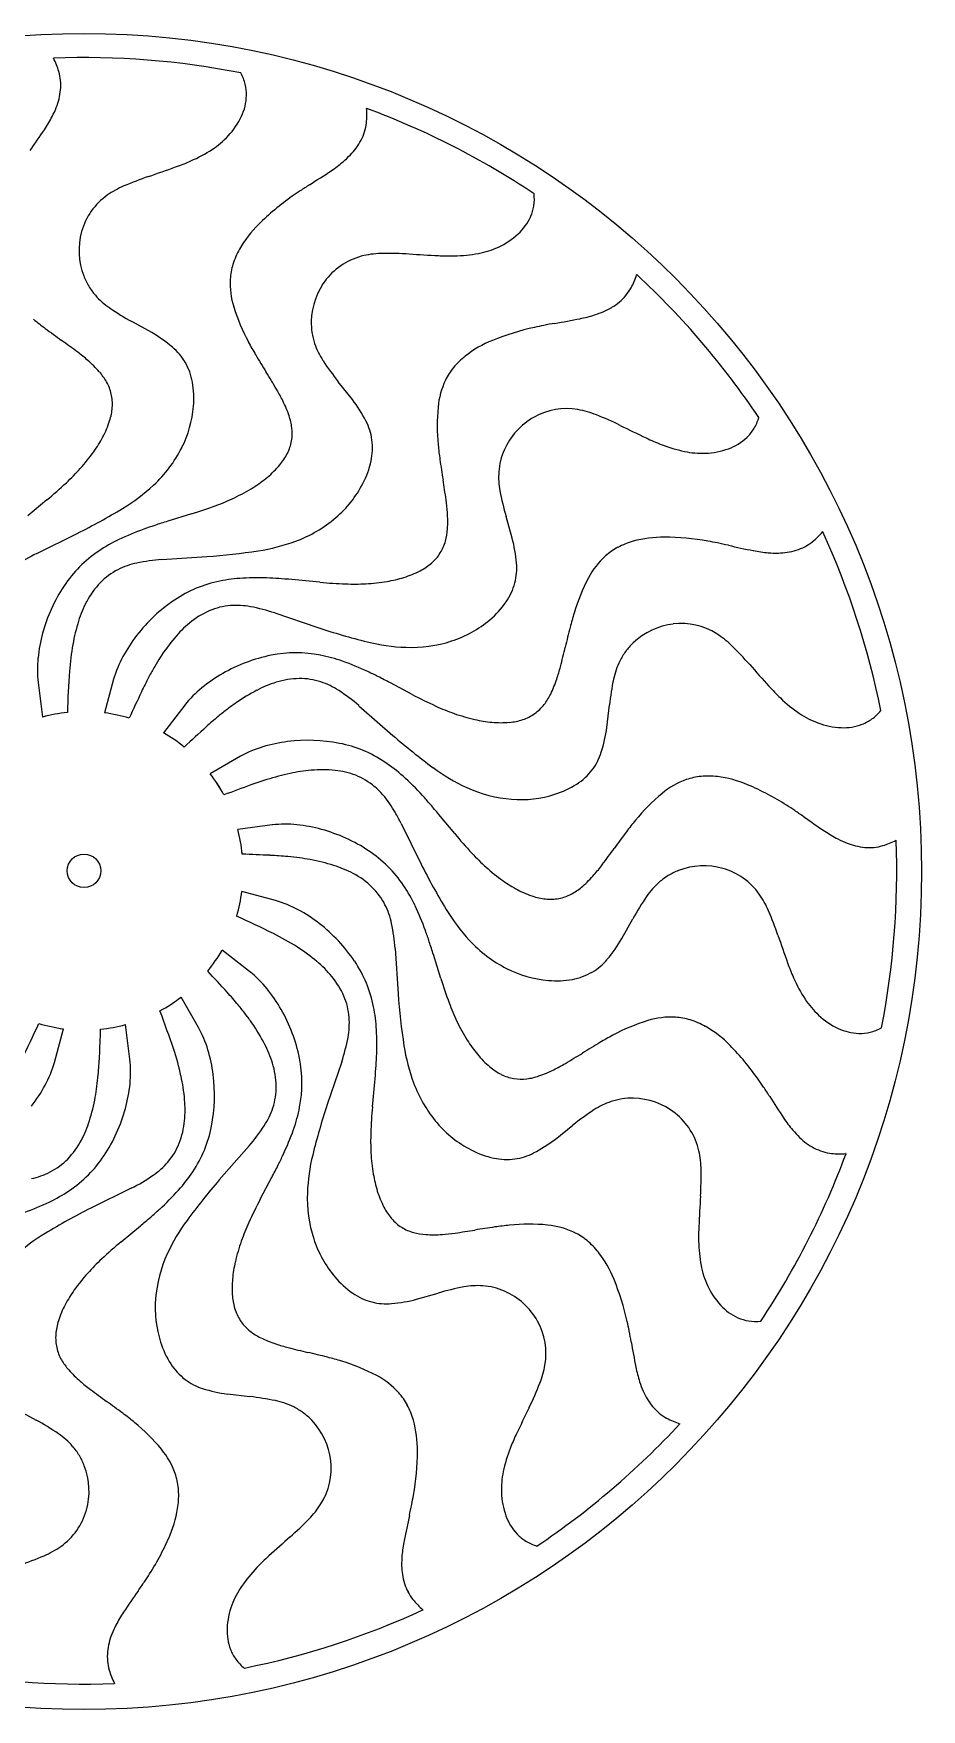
# Model space of a CAD drawing. Extents: x -704 to 342, y -49 to 451.
# Drawn here: x 76.6 to 341.6, y -48.8 to 450.9 of the extents above; entities that cross this region are included whole.
import ezdxf

# ---------------------------------------------------------------- set-up
doc = ezdxf.new("R2010")
doc.units = 0
doc.layers.get('0').update_dxf_attribs({"linetype": 'CONTINUOUS'})
doc.layers.add('APS_GEOMETRY', color=7, linetype='CONTINUOUS')

msp = doc.modelspace()

# ---------------------------------------------------------------- linework, layer by layer
msp.add_circle((91.69, 201.24, -33.44), 5)
at = {"layer": 'APS_GEOMETRY'}
for p, q in [((82.6, 443.57, -33.44), (82.58, 443.55, -33.44)), ((82.58, 443.55, -33.44), (82.58, 443.53, -33.44)), ((138.49, 439.17, -33.44), (138.47, 439.18, -33.44)), ((176, 428.59, -33.44), (175.99, 428.57, -33.44)), ((176.03, 428.6, -33.44), (176, 428.59, -33.44)), ((225.98, 403.15, -33.44), (225.97, 403.17, -33.44)), ((256.59, 379.02, -33.44), (256.57, 379, -33.44)), ((256.61, 379.02, -33.44), (256.59, 379.02, -33.44)), ((111.88, 361.73, -33.44), (105.97, 365.01, -33.44)), ((171.76, 341.79, -33.44), (167.56, 347.08, -33.44)), ((293.02, 336.39, -33.44), (293.02, 336.41, -33.44)), ((80.6, 311.85, -33.44), (74.89, 307.13, -33.44)), ((123.77, 307.67, -33.44), (116.69, 305.5, -33.44)), ((219.45, 300.44, -33.44), (217.6, 306.94, -33.44)), ((77.57, 295.87, -33.44), (89.68, 301.84, -33.44)), ((312.07, 302.38, -33.44), (312.05, 302.37, -33.44)), ((312.09, 302.37, -33.44), (312.07, 302.38, -33.44)), ((114.86, 294.07, -33.44), (128.33, 294.95, -33.44)), ((162.06, 287.29, -33.44), (154.68, 287.99, -33.44)), ((148.62, 278.13, -33.44), (161.41, 273.79, -33.44)), ((77.99, 257.42, -33.44), (79.33, 247.1, -33.44)), ((100.53, 258.39, -33.44), (97.82, 248.34, -33.44)), ((189.63, 253.81, -33.44), (183.09, 257.28, -33.44)), ((121.73, 250.65, -33.44), (115.38, 242.41, -33.44)), ((173.71, 250.49, -33.44), (183.87, 241.59, -33.44)), ((247.69, 244, -33.44), (248.46, 250.71, -33.44)), ((329.42, 249.05, -33.44), (329.42, 249.07, -33.44)), ((138.35, 235.4, -33.44), (129.33, 230.21, -33.44)), ((147.87, 214.94, -33.44), (137.55, 213.59, -33.44)), ((186.32, 215.35, -33.44), (192.29, 203.24, -33.44)), ((202.3, 212.33, -33.44), (197.58, 218.04, -33.44)), ((334, 210.35, -33.44), (333.98, 210.35, -33.44)), ((334.02, 210.32, -33.44), (334, 210.35, -33.44)), ((148.84, 192.39, -33.44), (138.79, 195.1, -33.44)), ((252.18, 181.04, -33.44), (255.46, 186.95, -33.44)), ((141.1, 171.2, -33.44), (132.86, 177.54, -33.44)), ((184.52, 178.06, -33.44), (185.4, 164.59, -33.44)), ((198.12, 169.15, -33.44), (195.95, 176.24, -33.44)), ((125.85, 154.57, -33.44), (120.65, 163.59, -33.44)), ((105.39, 145.05, -33.44), (104.04, 155.37, -33.44)), ((82.84, 144.08, -33.44), (85.55, 154.13, -33.44)), ((329.62, 154.44, -33.44), (329.63, 154.45, -33.44)), ((168.58, 144.3, -33.44), (164.24, 131.51, -33.44)), ((177.74, 130.87, -33.44), (178.44, 138.24, -33.44)), ((232.24, 121.16, -33.44), (237.53, 125.36, -33.44)), ((140.94, 119.21, -33.44), (132.04, 109.06, -33.44)), ((319.04, 116.92, -33.44), (319.02, 116.93, -33.44)), ((319.05, 116.9, -33.44), (319.04, 116.92, -33.44)), ((105.8, 106.6, -33.44), (93.69, 100.63, -33.44)), ((144.26, 103.29, -33.44), (147.73, 109.84, -33.44)), ((102.78, 90.63, -33.44), (108.49, 95.35, -33.44)), ((190.89, 73.47, -33.44), (197.39, 75.33, -33.44)), ((293.6, 66.95, -33.44), (293.62, 66.96, -33.44)), ((134.45, 45.23, -33.44), (141.16, 44.46, -33.44)), ((71.49, 40.74, -33.44), (77.4, 37.46, -33.44)), ((269.47, 36.33, -33.44), (269.45, 36.35, -33.44)), ((269.47, 36.31, -33.44), (269.47, 36.33, -33.44)), ((226.84, -0.1, -33.44), (226.86, -0.1, -33.44)), ((192.83, -19.15, -33.44), (192.82, -19.13, -33.44)), ((192.82, -19.17, -33.44), (192.83, -19.15, -33.44)), ((139.5, -36.49, -33.44), (139.52, -36.5, -33.44)), ((100.77, -41.09, -33.44), (100.79, -41.08, -33.44)), ((100.79, -41.08, -33.44), (100.8, -41.06, -33.44))]:
    msp.add_line(p, q, dxfattribs=at)
msp.add_circle((91.68, 201.04, -33.44), 249.89, dxfattribs=at)
for centre, radius, start, end in [((64.26, 433.86, -33.44), 20.71, 15.9824, 27.8347), ((91.68, 201.21, -33.44), 242.53, 78.8779, 92.147), ((70.14, 435.54, -33.44), 14.6, 5.357, 15.984), ((69.49, 435.48, -33.44), 15.25, 355.0331, 5.357), ((126.41, 432.53, -33.44), 13.78, 13.6501, 28.808), ((127.63, 432.83, -33.44), 12.52, 358.3667, 13.649), ((64.45, 436.38, -33.44), 20.39, 338.4182, 345.8938), ((67.26, 435.67, -33.44), 17.49, 345.8938, 355.0331), ((124.54, 432.91, -33.44), 15.62, 334.76, 358.3667), ((47.1, 444.24, -33.44), 39.46, 326.1134, 332.7538), ((55.43, 439.95, -33.44), 30.09, 332.7538, 338.4182), ((117.7, 436.14, -33.44), 23.18, 317.2494, 334.76), ((155.25, 426.65, -33.44), 20.83, 353.4937, 5.2875), ((91.67, 201.21, -33.44), 242.53, 56.3777, 69.6468), ((-212.24, 618.42, -33.44), 351.86, 324.8816, 326.1134), ((116.26, 437.47, -33.44), 25.14, 302.9378, 317.2494), ((160.86, 426.13, -33.44), 15.21, 332.5391, 342.8686), ((161.46, 425.94, -33.44), 14.58, 342.8686, 353.4923), ((105.18, 454.57, -33.44), 45.51, 293.8235, 302.9378), ((156.59, 428.84, -33.44), 20.29, 315.9507, 323.415), ((158.79, 427.21, -33.44), 17.55, 323.415, 332.5391), ((-336.11, 1699.64, -33.44), 1366.53, 289.093, 289.45426), ((97.67, 471.59, -33.44), 64.12, 289.4543, 293.8235), ((-25.61, 696.79, -33.44), 344.58, 302.3919, 303.6623), ((143.68, 442.59, -33.44), 39.17, 303.6623, 310.2411), ((149.59, 435.61, -33.44), 30.02, 310.2411, 315.9507), ((114.32, 380.46, -33.44), 27.21, 113.2031, 125.1824), ((146.54, 305.3, -33.44), 108.98, 109.093, 113.2031), ((247.27, 266.67, -33.44), 164.8, 122.3919, 123.5435), ((110.09, 386.45, -33.44), 19.88, 125.1824, 164.2529), ((200.91, 335.56, -33.44), 81.76, 125.1728, 134.3817), ((212.44, 319.2, -33.44), 101.77, 123.5435, 125.1728), ((212.25, 401.64, -33.44), 13.81, 351.0825, 6.2844), ((210.7, 402.71, -33.44), 15.62, 312.2853, 335.8598), ((213.54, 401.43, -33.44), 12.5, 335.8598, 351.0786), ((111.04, 386.19, -33.44), 20.85, 164.2529, 201.2682), ((166.79, 370.43, -33.44), 32.97, 134.3817, 150.6633), ((205.61, 408.3, -33.44), 23.18, 294.7557, 312.2853), ((158.05, 375.34, -33.44), 22.94, 150.6633, 162.8724), ((181.17, 358.22, -33.44), 27.14, 90.6769, 102.6897), ((182.16, 274.69, -33.44), 110.68, 86.6307, 90.6769), ((278.11, 1904.59, -33.44), 1522.04, 266.63073, 266.96056), ((201.04, 430.46, -33.44), 45.86, 271.3878, 280.5241), ((204.85, 409.94, -33.44), 24.99, 280.5241, 294.7557), ((153.77, 376.66, -33.44), 18.47, 162.8724, 176.8741), ((179.57, 365.31, -33.44), 19.88, 102.6897, 141.7095), ((200.66, 445.99, -33.44), 61.39, 266.9606, 271.3878), ((110.05, 385.8, -33.44), 19.79, 201.2682, 211.1462), ((109.7, 385.59, -33.44), 19.39, 211.1462, 221.0175), ((158.69, 376.39, -33.44), 23.39, 176.8741, 197.3332), ((180.35, 364.7, -33.44), 20.86, 141.7095, 178.7562), ((242.15, 382.14, -33.44), 14.58, 320.347, 331.0005), ((236.76, 385.13, -33.44), 20.74, 331.0021, 342.8291), ((91.7, 201.25, -33.44), 242.49, 33.8765, 47.148), ((111.63, 387.26, -33.44), 21.94, 221.0175, 235.9318), ((240.17, 384.31, -33.44), 17.52, 300.904, 310.0301), ((241.62, 382.57, -33.44), 15.26, 310.0301, 320.347), ((135.96, 437.84, -33.44), 93.38, 230.5405, 233.2875), ((149.21, 442.84, -33.44), 89.03, 235.9318, 240.9479), ((194.17, 387.46, -33.44), 60.56, 197.3332, 208.0387), ((179.22, 364.72, -33.44), 19.74, 178.7562, 188.5635), ((172.13, 708.48, -33.44), 349.18, 279.8988, 281.1503), ((232.07, 404.37, -33.44), 39.22, 281.1503, 287.7405), ((234.87, 395.6, -33.44), 30.01, 287.7405, 293.409), ((238.7, 386.76, -33.44), 20.38, 293.409, 300.904), ((291.96, 647.05, -33.44), 354.35, 233.2875, 234.2591), ((89.08, 322.72, -33.44), 45.19, 50.117, 59.695), ((178.96, 364.68, -33.44), 19.47, 188.5635, 198.4981), ((244.1, 283.25, -33.44), 82.06, 102.6998, 111.8564), ((247.82, 266.78, -33.44), 98.94, 101.0275, 102.6998), ((261.11, 198.57, -33.44), 168.44, 99.8988, 101.0275), ((-74.92, 137.25, -33.44), 273.74, 53.0033, 54.2591), ((56.03, 311.04, -33.44), 56.14, 49.0552, 53.0033), ((107.12, 344.3, -33.44), 17.06, 30.1569, 50.117), ((223.13, 402.89, -33.44), 93.38, 208.0387, 210.7686), ((437.81, 530.7, -33.44), 343.22, 210.7686, 211.7764), ((181.33, 365.48, -33.44), 21.97, 198.4981, 213.4053), ((225.88, 328.68, -33.44), 33.11, 111.8564, 128.1162), ((68.39, 325.29, -33.44), 37.28, 41.6334, 49.0552), ((82.91, 338.19, -33.44), 17.86, 29.671, 41.6334), ((106.16, 343.75, -33.44), 18.17, 10.1179, 30.1569), ((-82.27, 208.53, -33.44), 268.56, 30.5008, 31.7764), ((235.83, 401.42, -33.44), 87.25, 213.4053, 218.5196), ((216.26, 339.49, -33.44), 18.57, 140.3904, 154.3399), ((219.51, 336.81, -33.44), 22.78, 128.1162, 140.3904), ((86.96, 340.5, -33.44), 13.19, 12.8196, 29.671), ((97.06, 342.12, -33.44), 27.4, 355.1256, 10.1179), ((220.56, 337.43, -33.44), 23.34, 154.3399, 174.825), ((86.78, 340.46, -33.44), 13.38, 355.6594, 12.8196), ((100.31, 316.09, -33.44), 56.65, 26.5677, 30.5008), ((117.68, 324.77, -33.44), 37.24, 19.114, 26.5677), ((135.42, 314.25, -33.44), 45.6, 27.651, 37.1446), ((71.18, 344.43, -33.44), 29.56, 332.1623, 342.2565), ((82.61, 340.78, -33.44), 17.56, 342.2565, 355.6594), ((90.73, 342.66, -33.44), 33.76, 333.0301, 355.1256), ((136.08, 331.15, -33.44), 17.76, 7.1306, 19.114), ((160.74, 327.52, -33.44), 17.01, 7.6417, 27.651), ((257.57, 334.08, -33.44), 60.5, 174.825, 185.5511), ((236.18, 318.3, -33.44), 20.89, 119.2621, 156.2318), ((235.66, 319.22, -33.44), 19.84, 80.1496, 119.2621), ((234.35, 311.65, -33.44), 27.53, 68.1356, 80.1496), ((204.18, 236.47, -33.44), 108.54, 64.0532, 68.1356), ((279.85, 340.21, -33.44), 13.71, 328.5746, 343.8349), ((63.39, 348.54, -33.44), 38.37, 324.394, 332.1623), ((140.56, 331.71, -33.44), 13.25, 350.3678, 7.1306), ((777.93, 1415.61, -33.44), 1202.79, 244.05319, 244.46363), ((286.78, 387.56, -33.44), 63.43, 244.4636, 248.8802), ((278.75, 341.79, -33.44), 15.58, 289.7677, 313.4244), ((280.79, 339.63, -33.44), 12.61, 313.4244, 328.5722), ((46.89, 360.36, -33.44), 58.66, 318.1461, 324.394), ((85.44, 345.36, -33.44), 39.7, 312.8358, 333.0301), ((136.7, 333.64, -33.44), 17.57, 319.7665, 333.1401), ((140.47, 331.72, -33.44), 13.34, 333.1401, 350.3678), ((159.55, 327.36, -33.44), 18.21, 347.6251, 7.6417), ((290.07, 337.23, -33.44), 93.15, 185.5511, 188.2359), ((234.98, 318.83, -33.44), 19.59, 156.2318, 166.0532), ((280.43, 371.13, -33.44), 45.82, 248.8802, 257.9322), ((276.12, 350.98, -33.44), 25.22, 257.9322, 272.1961), ((276.2, 348.87, -33.44), 23.11, 272.1961, 289.7677), ((42.31, 364.46, -33.44), 64.81, 312.8918, 318.1461), ((127.46, 341.45, -33.44), 29.67, 309.6924, 319.7665), ((150.69, 329.3, -33.44), 27.28, 332.5802, 347.6251), ((534.39, 372.6, -33.44), 340.02, 188.2359, 189.2674), ((237.06, 318.66, -33.44), 21.67, 175.914, 190.9547), ((235.12, 318.8, -33.44), 19.73, 166.0532, 175.914), ((-12.88, 423.87, -33.44), 145.9, 309.842, 312.8918), ((74.09, 357.59, -33.44), 56.39, 301.0924, 312.8358), ((111.24, 365.33, -33.44), 58.59, 295.635, 301.9025), ((122.03, 348, -33.44), 38.18, 301.9025, 309.6924), ((144.83, 332.34, -33.44), 33.88, 310.4501, 332.5802), ((-65.88, 274.65, -33.44), 268.19, 7.9798, 9.2674), ((80.23, 447.11, -33.44), 146.07, 287.3421, 290.3772), ((108.43, 371.17, -33.44), 65.07, 290.3772, 295.635), ((143.95, 304.07, -33.44), 56.31, 4.0707, 7.9798), ((304.16, 331.65, -33.44), 90.02, 190.9547, 195.9295), ((-0.44, 481.18, -33.44), 200.7, 296.6807, 301.0924), ((186.39, 81.56, -33.44), 234.54, 107.2902, 108.2906), ((141.09, 336.73, -33.44), 39.65, 290.328, 310.4501), ((162.99, 305.42, -33.44), 37.22, 356.6315, 4.0707), ((122.02, 257.96, -33.44), 46.54, 115.3787, 123.9028), ((138.57, 223.06, -33.44), 85.16, 109.9449, 115.3787), ((150.35, 190.6, -33.44), 119.69, 108.2906, 109.9449), ((182.38, 304.28, -33.44), 17.8, 344.6424, 356.6315), ((174.92, 288.87, -33.44), 46.01, 5.1418, 14.5719), ((264.45, 267.63, -33.44), 33.11, 89.3596, 105.6288), ((263.9, 219.01, -33.44), 81.73, 80.17, 89.3596), ((296.06, 315.65, -33.44), 20.78, 308.4956, 320.3072), ((91.69, 201.24, -33.44), 242.5, 11.3766, 24.6475), ((103.11, 245.27, -33.44), 56.68, 116.7789, 124.4068), ((117.03, 265.39, -33.44), 37.59, 123.9028, 146.4016), ((114.14, 491.7, -33.44), 197.26, 274.1278, 278.6068), ((135.18, 352.69, -33.44), 56.66, 278.6068, 290.328), ((186.65, 303.15, -33.44), 13.38, 310.6798, 327.8235), ((186.79, 303.07, -33.44), 13.22, 327.8235, 344.6424), ((262.8, 277.79, -33.44), 23.26, 131.7985, 152.3336), ((259.73, 281.23, -33.44), 18.65, 117.9158, 131.7985), ((261.66, 277.58, -33.44), 22.77, 105.6288, 117.9158), ((260.27, 198.06, -33.44), 102.99, 78.5599, 80.17), ((248.98, 142.27, -33.44), 159.91, 77.3733, 78.5599), ((358.35, 630.5, -33.44), 340.42, 257.3733, 258.6557), ((299.11, 335.18, -33.44), 39.22, 258.6557, 265.2577), ((298.35, 326.12, -33.44), 30.12, 265.2577, 270.9657), ((298.52, 316.26, -33.44), 20.26, 270.9657, 278.4138), ((298.92, 313.59, -33.44), 17.56, 278.4138, 287.5526), ((299.63, 311.33, -33.44), 15.19, 287.5526, 297.8695), ((299.91, 310.81, -33.44), 14.6, 297.8695, 308.4943), ((110.61, 273.56, -33.44), 19.58, 116.7838, 135.9832), ((112.22, 270.36, -33.44), 23.16, 101.8563, 116.7838), ((118.94, 238.37, -33.44), 55.84, 94.187, 101.8563), ((178.38, 317.12, -33.44), 29.7, 287.1915, 297.282), ((183.99, 306.25, -33.44), 17.47, 297.282, 310.6798), ((203.83, 291.47, -33.44), 16.98, 345.1655, 5.1418), ((126.05, 259.39, -33.44), 48.42, 146.4016, 164.7755), ((114.1, 270.18, -33.44), 24.43, 135.9832, 152.2679), ((139.67, 250.76, -33.44), 37.63, 101.4171, 123.9046), ((141.41, 242.14, -33.44), 46.43, 92.8956, 101.4171), ((143.35, 203.66, -33.44), 84.96, 87.4369, 92.8956), ((141.76, 168.03, -33.44), 120.62, 85.7752, 87.4369), ((133.28, 53.33, -33.44), 235.64, 84.7897, 85.7752), ((175.12, 431.54, -33.44), 144.84, 264.8266, 267.8862), ((172.18, 352.05, -33.44), 65.29, 267.8862, 273.1299), ((172.55, 345.3, -33.44), 58.54, 273.1299, 279.3831), ((175.86, 325.27, -33.44), 38.23, 279.3831, 287.1915), ((202.72, 291.76, -33.44), 18.13, 325.1933, 345.1655), ((295.92, 260.43, -33.44), 60.65, 152.3336, 163.0405), ((123.52, 265.23, -33.44), 35.08, 152.2679, 162.6278), ((145.65, 241.86, -33.44), 48.36, 123.9046, 142.2854), ((136.84, 260.85, -33.44), 19.54, 94.2706, 113.4628), ((137.1, 257.3, -33.44), 23.09, 79.398, 94.2706), ((131.02, 224.8, -33.44), 56.16, 71.7343, 79.398), ((195.1, 297.06, -33.44), 27.42, 310.1398, 325.1933), ((145.33, 258.41, -33.44), 57.92, 162.6278, 169.7126), ((145.35, 248.44, -33.44), 34.72, 129.7415, 140.0109), ((138.81, 256.3, -33.44), 24.49, 113.4628, 129.7415), ((190.98, 301.95, -33.44), 33.81, 287.9188, 310.1398), ((326.73, 251.03, -33.44), 92.86, 163.0405, 165.7749), ((269.85, 255.13, -33.44), 19.86, 57.6712, 96.761), ((123.99, 259.95, -33.44), 46.28, 164.7755, 174.0889), ((144.02, 243.12, -33.44), 46.3, 142.2854, 151.6015), ((163.37, 233.32, -33.44), 58.24, 140.0109, 147.1731), ((224.53, 464.55, -33.44), 200.92, 251.691, 256.0779), ((580.55, 186.69, -33.44), 354.71, 165.7749, 166.7529), ((269.97, 254.1, -33.44), 20.89, 96.761, 133.7283), ((265.95, 248.97, -33.44), 27.15, 45.8421, 57.6712), ((158.61, 256, -33.44), 71.42, 169.7126, 176.1417), ((133.18, 248.97, -33.44), 33.98, 151.6015, 163.9178), ((169.28, 229.51, -33.44), 65.28, 147.1731, 149.9471), ((157.08, 218.13, -33.44), 48.34, 101.4237, 119.7921), ((154.96, 228.61, -33.44), 37.65, 78.9184, 101.4237), ((153.28, 220.04, -33.44), 46.38, 70.3882, 78.9184), ((189.9, 324.87, -33.44), 57.02, 256.0779, 267.7606), ((189.22, 307.38, -33.44), 39.52, 267.7606, 287.9188), ((-30.34, 330.5, -33.44), 272.88, 345.4847, 346.7529), ((268.92, 255.14, -33.44), 19.41, 143.598, 153.5247), ((269.14, 254.97, -33.44), 19.69, 133.7283, 143.598), ((211.68, 193.07, -33.44), 105.05, 41.5329, 45.8421), ((111.69, 261.23, -33.44), 33.92, 174.0889, 186.4365), ((459.57, 235.7, -33.44), 373.07, 176.1417, 178.0376), ((197.76, 213.03, -33.44), 98.18, 149.9471, 152.049), ((156.09, 219.87, -33.44), 46.34, 119.7921, 129.0949), ((140.25, 183.46, -33.44), 85.22, 64.9463, 70.3882), ((126.56, 154.18, -33.44), 117.55, 63.3065, 64.9463), ((179.61, 276.15, -33.44), 56.01, 341.568, 345.4847), ((271.22, 253.99, -33.44), 21.98, 153.5247, 168.38), ((1185.67, 1055.78, -33.44), 1196.06, 221.53289, 221.94374), ((201.66, 210.96, -33.44), 102.59, 152.049, 154.8193), ((148.31, 229.44, -33.44), 34.01, 129.0949, 141.4096), ((169.78, 204.23, -33.44), 57.37, 117.6, 124.7804), ((159.27, 224.33, -33.44), 34.68, 107.1667, 117.6), ((156.3, 233.96, -33.44), 24.61, 90.9751, 107.1667), ((156.22, 238.94, -33.44), 19.62, 71.853, 90.9751), ((155.21, 235.88, -33.44), 22.84, 56.9135, 71.853), ((136.8, 207.63, -33.44), 56.57, 49.2644, 56.9135), ((70.63, 42.93, -33.44), 242.06, 62.3155, 63.3065), ((197.34, 270.24, -33.44), 37.32, 334.1466, 341.568), ((335.25, 240.82, -33.44), 87.35, 168.38, 173.5005), ((342.83, 298.39, -33.44), 62.92, 221.9437, 226.4325), ((925.42, -129.32, -33.44), 902.36, 154.81928, 155.36768), ((177.08, 193.73, -33.44), 70.15, 124.7804, 127.4002), ((257.74, 383.79, -33.44), 146.74, 242.3463, 245.3812), ((223.42, 308.9, -33.44), 64.36, 245.3812, 250.666), ((218.5, 258.94, -33.44), 13.25, 305.3116, 322.114), ((214.96, 261.7, -33.44), 17.74, 322.114, 334.1466), ((331.3, 286.27, -33.44), 46.19, 226.4325, 235.5038), ((91.68, 201.24, -33.44), 47.49, 95.9958, 105.0793), ((91.69, 201.24, -33.44), 47.5, 95.9981, 105.0796), ((91.68, 201.21, -33.44), 47.53, 73.4982, 82.5746), ((91.69, 201.24, -33.44), 47.5, 73.4981, 82.5796), ((196.12, 169.39, -33.44), 101.06, 129.6106, 132.2753), ((190.43, 176.26, -33.44), 92.15, 127.4002, 129.6106), ((221.63, 303.79, -33.44), 58.95, 250.666, 256.9074), ((216.91, 283.51, -33.44), 38.13, 256.9074, 264.6874), ((216.13, 275.1, -33.44), 29.68, 264.6874, 274.7861), ((217.15, 262.94, -33.44), 17.48, 274.7861, 288.1773), ((218.43, 259.04, -33.44), 13.37, 288.1773, 305.3116), ((319.27, 268.75, -33.44), 24.94, 235.5038, 249.7559), ((318.67, 267.12, -33.44), 23.2, 249.7559, 267.3281), ((318.31, 259.48, -33.44), 15.56, 267.3281, 290.9158), ((319.37, 256.7, -33.44), 12.58, 290.9158, 306.0386), ((318.69, 257.64, -33.44), 13.74, 306.0388, 321.3191), ((91.73, 201.31, -33.44), 47.42, 50.988, 60.0852), ((91.69, 201.24, -33.44), 47.5, 50.9981, 60.0796), ((774.08, -466.33, -33.44), 960.23, 132.27533, 132.80618), ((158.56, 191.74, -33.44), 48.42, 78.9156, 97.2728), ((312.52, 390.09, -33.44), 196.48, 229.0965, 233.5737), ((202.59, 250.23, -33.44), 45.53, 342.5726, 352.1357), ((154.76, 205.72, -33.44), 33.91, 106.5909, 118.9408), ((158.29, 193.88, -33.44), 46.27, 97.2728, 106.5909), ((160.64, 202.35, -33.44), 37.61, 56.4133, 78.9156), ((229.88, 241.66, -33.44), 16.93, 322.6128, 342.5726), ((91.62, 201.19, -33.44), 47.58, 28.5051, 37.5714), ((91.69, 201.24, -33.44), 47.5, 28.4981, 37.5796), ((170.86, 148.87, -33.44), 83.29, 102.257, 107.1854), ((163.76, 181.53, -33.44), 49.87, 94.9674, 102.257), ((162.92, 191.15, -33.44), 40.21, 84.7661, 94.9674), ((164.55, 208.85, -33.44), 22.43, 68.5255, 84.7661), ((155.69, 194.9, -33.44), 46.55, 47.8876, 56.4133), ((229.54, 277.65, -33.44), 56.73, 233.5737, 245.3494), ((228.89, 242.42, -33.44), 18.18, 302.6447, 322.6128), ((438.71, -599.04, -33.44), 877.74, 109.793, 110.35293), ((178.83, 123.09, -33.44), 110.27, 107.1854, 109.793), ((165.59, 211.5, -33.44), 19.58, 49.271, 68.5255), ((160.92, 206.08, -33.44), 26.74, 34.4644, 49.271), ((130.22, 166.72, -33.44), 84.54, 42.4166, 47.8876), ((222.49, 262.29, -33.44), 39.83, 245.3494, 265.3756), ((223.83, 250.32, -33.44), 27.56, 287.7004, 302.6447), ((279.11, 206.42, -33.44), 23.32, 109.3287, 129.8498), ((277.53, 210.91, -33.44), 18.57, 95.3806, 109.3287), ((277.94, 206.61, -33.44), 22.89, 83.1591, 95.3806), ((276.73, 196.59, -33.44), 32.98, 66.8547, 83.1591), ((257.44, 151.45, -33.44), 82.07, 57.6915, 66.8547), ((155.24, 202.18, -33.44), 33.63, 29.4211, 34.4644), ((101.08, 140.1, -33.44), 124.01, 40.7673, 42.4166), ((20.09, 70.27, -33.44), 230.94, 39.7797, 40.7673), ((221.99, 256.08, -33.44), 33.6, 265.3756, 287.7004), ((303.03, 177.76, -33.44), 60.65, 129.8498, 140.5403), ((247.28, 135.39, -33.44), 101.07, 56.0276, 57.6915), ((151.67, 181.06, -33.44), 34.09, 84.09, 96.3913), ((150.41, 168.92, -33.44), 46.29, 74.7904, 84.09), ((112.47, 178.06, -33.44), 82.73, 26.7912, 29.4211), ((327.03, 158, -33.44), 91.74, 140.5403, 143.2496), ((212.84, 84.27, -33.44), 162.71, 54.8759, 56.0276), ((503.75, 497.82, -33.44), 342.91, 234.8759, 236.1477), ((91.62, 201.22, -33.44), 47.56, 6.0073, 15.0766), ((91.69, 201.24, -33.44), 47.5, 5.9981, 15.0796), ((149.87, 166.92, -33.44), 48.36, 56.4217, 74.7904), ((313.42, 304.97, -33.44), 144.68, 219.8171, 222.871), ((539.63, -0.75, -33.44), 357.08, 143.2496, 144.236), ((334.6, 245.65, -33.44), 39.26, 236.1477, 242.7538), ((330.38, 237.46, -33.44), 30.05, 242.7538, 248.4559), ((91.7, 201.24, -33.44), 242.49, 348.8767, 2.1481), ((324.31, 228.67, -33.44), 20.72, 286.0135, 297.8348), ((102.58, -771.61, -33.44), 978.49, 87.38804, 87.87147), ((142.18, 96.32, -33.44), 109.65, 84.5974, 87.388), ((143.64, 111.82, -33.44), 94.08, 82.4408, 84.5974), ((147.07, 137.67, -33.44), 68.01, 79.7271, 82.4408), ((155.81, 175.88, -33.44), 37.61, 33.904, 56.4217), ((255.14, 250.86, -33.44), 65.15, 222.871, 228.1461), ((22.75, 371.54, -33.44), 279.92, 323.0112, 324.236), ((326.83, 228.45, -33.44), 20.36, 248.4559, 255.8945), ((326.12, 225.66, -33.44), 17.48, 255.8945, 265.0715), ((325.93, 223.43, -33.44), 15.25, 265.0715, 275.3566), ((325.99, 222.79, -33.44), 14.61, 275.3566, 286.0145), ((148.94, 147.97, -33.44), 57.54, 72.543, 79.7271), ((155.66, 169.33, -33.44), 35.14, 62.2884, 72.543), ((160.67, 178.87, -33.44), 24.38, 45.9842, 62.2884), ((369.39, 292.02, -33.44), 198.11, 206.6259, 211.0843), ((250.81, 246.03, -33.44), 58.67, 228.1461, 234.3925), ((215.83, 224.42, -33.44), 37.13, 311.63, 319.0948), ((200.95, 237.31, -33.44), 56.83, 319.0948, 323.0112), ((276.23, 182.94, -33.44), 19.72, 111.2703, 121.1491), ((276.63, 181.89, -33.44), 20.85, 74.2543, 111.2703), ((276.89, 182.81, -33.44), 19.89, 35.2045, 74.2543), ((91.67, 201.24, -33.44), 47.52, 343.5015, 352.5787), ((91.69, 201.24, -33.44), 47.5, 343.4981, 352.5796), ((163.97, 182.29, -33.44), 19.62, 26.8068, 45.9842), ((148.41, 170.91, -33.44), 46.53, 25.3781, 33.904), ((238.97, 229.5, -33.44), 38.33, 234.3925, 242.1707), ((234.9, 221.79, -33.44), 29.61, 242.1707, 252.2753), ((228.73, 209.9, -33.44), 17.71, 299.5951, 311.63), ((277.56, 181.42, -33.44), 21.75, 130.9323, 145.9118), ((276.18, 183.02, -33.44), 19.63, 121.1491, 130.9323), ((139.43, 159.75, -33.44), 33.97, 61.5851, 73.9178), ((160.94, 180.75, -33.44), 23.02, 11.9593, 26.8068), ((113.53, 154.36, -33.44), 85.14, 19.9442, 25.3781), ((231.22, 210.27, -33.44), 17.52, 252.2753, 265.6678), ((230.9, 206.12, -33.44), 13.35, 265.6678, 282.8161), ((230.92, 206.05, -33.44), 13.28, 282.8161, 299.5951), ((332.78, 144.05, -33.44), 88.42, 145.9118, 150.9792), ((271.01, 178.66, -33.44), 27.09, 23.2047, 35.2045), ((-28.21, -174.78, -33.44), 398.49, 63.7189, 65.4701), ((133.52, 148.83, -33.44), 46.39, 52.2957, 61.5851), ((132.33, 147.3, -33.44), 48.32, 33.9043, 52.2957), ((129.06, 174, -33.44), 55.6, 4.187, 11.9593), ((248.01, 218.85, -33.44), 56.37, 211.0843, 222.8716), ((195.3, 146.21, -33.44), 109.47, 19.1049, 23.2047), ((116, 117.25, -33.44), 72.79, 57.2818, 63.7189), ((80.43, 142.35, -33.44), 120.35, 18.2785, 19.9442), ((-27.17, 106.81, -33.44), 233.66, 17.2848, 18.2785), ((235.87, 207.58, -33.44), 39.81, 222.8716, 242.9233), ((213.36, 203.74, -33.44), 44.97, 320.0317, 329.6912), ((1597.5, 631.9, -33.44), 1374.47, 199.10494, 199.46914), ((91.7, 201.22, -33.44), 47.48, 320.9971, 330.0823), ((91.69, 201.24, -33.44), 47.5, 320.9981, 330.0796), ((124.58, 130.6, -33.44), 56.93, 49.9649, 57.2818), ((-634.12, -535.3, -33.44), 1039.75, 42.34194, 42.81426), ((119.88, 144.59, -33.44), 34.03, 39.073, 51.4095), ((138.72, 147.43, -33.44), 34.95, 39.7428, 49.9649), ((141.2, 153.26, -33.44), 37.64, 11.4169, 33.9043), ((233.12, 202.21, -33.44), 33.78, 242.9233, 265.1103), ((234.22, 186.69, -33.44), 18.09, 280.1175, 300.2184), ((234.72, 185.83, -33.44), 17.1, 300.2184, 320.0317), ((359.85, 194.37, -33.44), 61.76, 199.4691, 203.8934), ((56.37, 93.93, -33.44), 105.57, 39.6145, 42.3419), ((110.34, 136.86, -33.44), 46.31, 29.787, 39.073), ((146.76, 154.12, -33.44), 24.49, 23.4629, 39.7428), ((337.58, 212.71, -33.44), 146.1, 197.343, 200.3772), ((232.58, 195.86, -33.44), 27.41, 265.1103, 280.1175), ((345.42, 187.98, -33.44), 45.98, 203.8934, 212.9644), ((91.67, 201.26, -33.44), 47.53, 298.5002, 307.5762), ((91.69, 201.24, -33.44), 47.5, 298.4981, 307.5796), ((66.07, 101.95, -33.44), 92.98, 37.4247, 39.6145), ((151.29, 156.08, -33.44), 19.55, 4.2767, 23.4629), ((132.59, 151.52, -33.44), 46.42, 2.8957, 11.4169), ((379.71, 178.63, -33.44), 194.81, 184.1322, 188.7316), ((261.66, 184.51, -33.44), 65.11, 200.3772, 205.6324), ((327.84, 176.58, -33.44), 25.02, 212.9644, 227.2494), ((-284.07, 320.5, -33.44), 397.99, 333.8314, 335.5374), ((91.69, 201.27, -33.44), 47.53, 253.4992, 262.5751), ((91.69, 201.24, -33.44), 47.5, 253.4981, 262.5796), ((91.69, 201.21, -33.44), 47.47, 275.9946, 285.0819), ((91.69, 201.24, -33.44), 47.5, 275.9981, 285.0796), ((-248.2, 23.75, -33.44), 387.12, 18.7216, 20.5268), ((85.75, 117.02, -33.44), 68.19, 34.7286, 37.4247), ((94.57, 123.13, -33.44), 57.47, 27.5124, 34.7286), ((108.56, 135.84, -33.44), 48.36, 11.4237, 29.787), ((147.79, 155.82, -33.44), 23.06, 349.4165, 4.2767), ((255.63, 181.61, -33.44), 58.42, 205.6324, 211.8794), ((277.9, 98.82, -33.44), 60.5, 107.333, 118.0568), ((266.82, 134.31, -33.44), 23.32, 86.8264, 107.333), ((267.09, 139.04, -33.44), 18.58, 72.8868, 86.8264), ((265.83, 134.97, -33.44), 22.83, 60.639, 72.8868), ((326.62, 175.26, -33.44), 23.23, 227.2494, 244.76), ((-909.51, 191.72, -33.44), 1006.87, 357.38932, 357.85272), ((96.14, 138.15, -33.44), 33.94, 16.6009, 28.9304), ((115.2, 161.91, -33.44), 56.22, 341.7451, 349.4165), ((94.08, 149.57, -33.44), 84.98, 357.4378, 2.8957), ((238.77, 171.13, -33.44), 38.57, 211.8794, 219.648), ((420.15, -143.41, -33.44), 341.44, 120.7401, 121.7646), ((293.44, 69.66, -33.44), 93.54, 118.0568, 120.7401), ((260.84, 126.09, -33.44), 33.03, 44.3817, 60.639), ((323.33, 168.29, -33.44), 15.52, 244.76, 268.466), ((323.26, 165.41, -33.44), 12.65, 268.466, 283.5377), ((323, 166.47, -33.44), 13.73, 283.5395, 298.809), ((-19.65, 151.15, -33.44), 116.08, 354.6975, 357.3893), ((71.5, 141.26, -33.44), 34.1, 354.0883, 6.3891), ((50.74, 125.06, -33.44), 71.49, 12.1808, 18.7216), ((84.34, 134.63, -33.44), 46.26, 7.2757, 16.6009), ((114.4, 133.45, -33.44), 35.11, 17.286, 27.5124), ((119.07, 137.96, -33.44), 37.64, 348.9174, 11.4237), ((58.52, 151.16, -33.44), 120.58, 355.775, 357.4378), ((242.65, 157.58, -33.44), 56.15, 188.7316, 200.3368), ((231.8, 165.35, -33.44), 29.51, 219.648, 229.7748), ((95.04, 381.67, -33.44), 276.14, 300.5311, 301.7646), ((225.94, 91.94, -33.44), 81.85, 35.1853, 44.3817), ((50.15, 153.51, -33.44), 34.02, 331.5755, 343.9095), ((8.12, 148.57, -33.44), 88.19, 352.4463, 354.6975), ((63.45, 127.8, -33.44), 58.49, 5.0882, 12.1808), ((82.18, 134.36, -33.44), 48.43, 348.9225, 7.2757), ((124.67, 136.65, -33.44), 24.35, 0.9933, 17.286), ((-55.8, 159.61, -33.44), 235.21, 354.7882, 355.775), ((224.07, 156.21, -33.44), 17.54, 229.7748, 243.1662), ((222.18, 152.47, -33.44), 13.36, 243.1662, 260.3324), ((221.61, 156.81, -33.44), 17.72, 277.1176, 289.1272), ((215.18, 175.34, -33.44), 37.34, 289.1272, 296.5584), ((206.57, 192.56, -33.44), 56.59, 296.5584, 300.5311), ((39.34, 159.37, -33.44), 46.32, 322.2881, 331.5755), ((27.07, 146.06, -33.44), 69.08, 349.7116, 352.4463), ((59.35, 142.51, -33.44), 46.31, 344.7934, 354.0883), ((129.33, 136.73, -33.44), 19.69, 341.8508, 0.9933), ((227.26, 151.87, -33.44), 39.73, 200.3368, 220.5351), ((222.16, 152.37, -33.44), 13.26, 260.3324, 277.1176), ((210.82, 81.28, -33.44), 100.36, 33.5579, 35.1853), ((157.22, 45.72, -33.44), 164.68, 32.3904, 33.5579), ((37.8, 144.11, -33.44), 58.17, 342.5522, 349.7116), ((57.38, 143.05, -33.44), 48.36, 326.4287, 344.7934), ((87.39, 129.93, -33.44), 34.45, 354.6699, 5.0882), ((126.33, 137.71, -33.44), 22.85, 326.9148, 341.8508), ((110.52, 139.64, -33.44), 46.36, 340.3931, 348.9174), ((352.03, 69.33, -33.44), 197.81, 161.6771, 166.2057), ((321.31, 117.84, -33.44), 144.16, 174.8164, 177.8868), ((255.88, 111.68, -33.44), 21.87, 108.4692, 123.4221), ((255.14, 113.9, -33.44), 19.54, 98.5975, 108.4692), ((255.17, 113.7, -33.44), 19.74, 88.7638, 98.5975), ((255.15, 112.58, -33.44), 20.86, 51.7398, 88.7638), ((591.61, 321.29, -33.44), 349.75, 212.3904, 213.6365), ((60.56, 136.96, -33.44), 34.31, 332.1389, 342.5522), ((97.22, 129.02, -33.44), 24.58, 338.5189, 354.6699), ((92.83, 132.27, -33.44), 37.58, 326.3978, 348.9225), ((98.09, 156.11, -33.44), 56.54, 319.2627, 326.9148), ((222.66, 147.94, -33.44), 33.69, 220.5351, 242.6582), ((292.38, 56.38, -33.44), 88.13, 123.4221, 128.4915), ((255.76, 113.35, -33.44), 19.88, 12.6881, 51.7398), ((333.08, 149.29, -33.44), 39.23, 213.6365, 220.2548), ((69.07, 132.46, -33.44), 24.68, 315.9694, 332.1389), ((101.76, 127.23, -33.44), 19.7, 319.3965, 338.5189), ((73.79, 152.72, -33.44), 85.35, 334.954, 340.3931), ((242.61, 120.75, -33.44), 65.4, 177.8868, 183.1296), ((204.62, 157.68, -33.44), 45.79, 297.6064, 307.0896), ((326.1, 143.38, -33.44), 30.08, 220.2548, 225.956), ((319.32, 136.37, -33.44), 20.33, 225.956, 233.4018), ((317.64, 134.11, -33.44), 17.52, 233.4018, 242.5572), ((72.76, 128.9, -33.44), 19.56, 296.8266, 315.9694), ((66.34, 137.1, -33.44), 37.6, 303.8984, 326.4287), ((45.17, 166.09, -33.44), 116.94, 333.3002, 334.954), ((214.36, 103.13, -33.44), 56.06, 166.2057, 177.832), ((235.58, 120.36, -33.44), 58.37, 183.1296, 189.4126), ((219.83, 142.45, -33.44), 27.51, 242.6582, 257.6396), ((217.81, 133.25, -33.44), 18.09, 257.6396, 277.6941), ((217.95, 132.2, -33.44), 17.02, 277.6941, 297.6064), ((248.7, 111.76, -33.44), 27.11, 0.6769, 12.6881), ((91.65, 201.25, -33.44), 242.54, 326.3783, 339.6468), ((316.58, 132.07, -33.44), 15.21, 242.5572, 252.868), ((316.4, 131.49, -33.44), 14.61, 252.868, 263.5063), ((317.1, 137.6, -33.44), 20.76, 263.5068, 275.316), ((71.24, 131.89, -33.44), 22.92, 281.9357, 296.8266), ((80.46, 156.88, -33.44), 56.3, 296.748, 304.4805), ((99.48, 129.18, -33.44), 22.7, 304.4805, 319.3965), ((85.39, 137.22, -33.44), 46.51, 317.8958, 326.3978), ((-66.53, 222.27, -33.44), 241.97, 332.3115, 333.3002), ((215.94, 117.1, -33.44), 38.45, 189.4126, 197.1586), ((164.7, 110.77, -33.44), 111.12, 356.6436, 0.6769), ((61.34, 144.54, -33.44), 46.56, 295.3963, 303.8984), ((56.63, 163.21, -33.44), 85.28, 312.4555, 317.8958), ((282.91, -21.29, -33.44), 199.38, 139.1741, 143.6033), ((198.02, 103.75, -33.44), 39.71, 177.832, 197.9191), ((207.45, 114.48, -33.44), 29.57, 197.1586, 207.2775), ((44.85, 179.28, -33.44), 85.02, 289.9444, 295.3963), ((182.31, -75.99, -33.44), 197.61, 116.6444, 121.1464), ((34.52, 187.38, -33.44), 118.03, 310.7823, 312.4555), ((273.28, 35.64, -33.44), 145.68, 152.3311, 155.3764), ((196.72, 108.95, -33.44), 17.5, 207.2775, 220.6832), ((1521.31, 31.21, -33.44), 1247.82, 176.64362, 177.06006), ((-43.93, 278.32, -33.44), 238.14, 309.7949, 310.7823), ((168.3, 63.2, -33.44), 56.99, 143.6033, 155.263), ((199.69, 69.37, -33.44), 64.73, 155.3764, 160.6579), ((193.6, 106.27, -33.44), 13.38, 220.6832, 237.8332), ((263.61, -244.73, -33.44), 343.33, 98.2598, 99.2718), ((227.66, 2.9, -33.44), 93.1, 95.5386, 98.2598), ((224.53, 35.2, -33.44), 60.66, 84.8395, 95.5386), ((227.89, 72.4, -33.44), 23.3, 64.3201, 84.8395), ((333.76, 92.2, -33.44), 58.71, 177.0601, 181.389), ((109.16, 45.04, -33.44), 56.18, 121.1464, 132.8587), ((196.65, -21.85, -33.44), 146.51, 129.8481, 132.8779), ((194.19, 71.3, -33.44), 58.89, 160.6579, 166.8807), ((192.38, 101.92, -33.44), 33.78, 197.9191, 220.1238), ((193.53, 106.15, -33.44), 13.25, 237.8332, 254.6198), ((194.72, 110.49, -33.44), 17.74, 254.6198, 266.6289), ((195.87, 129.98, -33.44), 37.27, 266.6289, 274.0685), ((194.49, 149.38, -33.44), 56.71, 274.0685, 278.0096), ((164.64, 361.47, -33.44), 270.89, 278.0096, 279.2718), ((229.92, 76.63, -33.44), 18.6, 50.3748, 64.3201), ((227.24, 73.4, -33.44), 22.8, 38.1301, 50.3748), ((321.08, 91.89, -33.44), 46.03, 181.389, 190.4006), ((141.16, 37.91, -33.44), 64.95, 132.8779, 138.1369), ((152.48, 70.49, -33.44), 39.57, 155.263, 175.3877), ((219.21, 67.09, -33.44), 33.01, 21.9054, 38.1301), ((136.45, 42.13, -33.44), 58.63, 138.1369, 144.3918), ((174.02, 76, -33.44), 38.19, 166.8807, 174.6866), ((187.51, 97.81, -33.44), 27.41, 220.1238, 235.1513), ((300.47, 88.11, -33.44), 25.08, 190.4006, 204.7488), ((119.81, 54.04, -33.44), 38.16, 144.3918, 152.1968), ((165.56, 76.79, -33.44), 29.69, 174.6866, 184.7849), ((182.2, 90.19, -33.44), 18.12, 235.1513, 255.1841), ((221.58, -9.04, -33.44), 87.77, 100.9033, 105.999), ((209.12, 55.66, -33.44), 21.88, 85.9743, 100.9033), ((209.28, 58.02, -33.44), 19.52, 76.0937, 85.9743), ((209.22, 57.78, -33.44), 19.76, 66.2705, 76.0937), ((208.78, 56.77, -33.44), 20.86, 29.2555, 66.2705), ((173.86, 48.86, -33.44), 81.89, 12.6972, 21.9054), ((298.77, 87.32, -33.44), 23.2, 204.7488, 222.2741), ((112.34, 57.99, -33.44), 29.71, 152.1968, 162.2791), ((146.63, 70.96, -33.44), 33.7, 175.3877, 197.6868), ((153.37, 75.77, -33.44), 17.46, 184.7849, 198.1887), ((149.51, 74.5, -33.44), 13.39, 198.1887, 215.3326), ((181.93, 89.17, -33.44), 17.06, 255.1841, 275.1255), ((179.4, 117.45, -33.44), 45.45, 275.1255, 284.6505), ((293.12, 82.19, -33.44), 15.57, 222.2741, 245.9169), ((100.7, 61.71, -33.44), 17.49, 162.2791, 175.667), ((149.38, 74.41, -33.44), 13.23, 215.3326, 232.1271), ((209.66, 57.26, -33.44), 19.86, 350.1525, 29.2555), ((156.91, 45.04, -33.44), 99.27, 11.0256, 12.6972), ((291.9, 79.45, -33.44), 12.57, 245.9169, 261.1013), ((292.09, 80.66, -33.44), 13.79, 261.1017, 276.2801), ((96.58, 62.02, -33.44), 13.36, 175.667, 192.821), ((140.75, 69.08, -33.44), 27.54, 197.6868, 212.7325), ((152.16, 77.98, -33.44), 17.76, 232.1271, 244.1278), ((160.67, 95.54, -33.44), 37.27, 244.1278, 251.5677), ((166.84, 114.05, -33.44), 56.78, 251.5677, 255.5136), ((89.16, 31.84, -33.44), 168.3, 9.8988, 11.0256), ((601.07, 121.17, -33.44), 351.36, 189.8988, 191.1413), ((96.47, 61.99, -33.44), 13.26, 192.821, 209.6177), ((100.36, 64.21, -33.44), 17.73, 209.6177, 221.6259), ((220.32, 321.05, -33.44), 270.58, 255.5136, 256.7752), ((80.33, -274.66, -33.44), 341.36, 75.7568, 76.7752), ((141.41, -34.03, -33.44), 93.09, 73.0373, 75.7568), ((150.86, -3.04, -33.44), 60.69, 62.3516, 73.0373), ((114.98, 77.19, -33.44), 37.28, 221.6259, 229.067), ((132.79, 63.97, -33.44), 18.07, 212.7325, 232.6784), ((168.21, 30.08, -33.44), 23.31, 41.8224, 62.3516), ((202.48, 58.51, -33.44), 27.14, 338.26, 350.1525), ((294.78, 60.85, -33.44), 39.18, 191.1413, 197.7493), ((127.71, 91.88, -33.44), 56.72, 229.067, 233.007), ((255.75, 261.83, -33.44), 269.5, 233.007, 234.2758), ((132.17, 63.15, -33.44), 17.05, 232.6784, 252.6291), ((140.67, 90.33, -33.44), 45.53, 252.6291, 262.1413), ((171.72, 33.22, -33.44), 18.6, 27.8721, 41.8224), ((126.29, 88.89, -33.44), 109.17, 334.1282, 338.26), ((286.06, 58.06, -33.44), 30.03, 197.7493, 203.463), ((277.17, 54.2, -33.44), 20.33, 203.463, 210.9037), ((-105.69, -240.71, -33.44), 349.51, 53.2891, 54.2758), ((131.18, -43.29, -33.44), 88.31, 78.4871, 83.5118), ((144.42, 21.7, -33.44), 21.99, 63.4744, 78.4871), ((145.51, 23.88, -33.44), 19.55, 53.598, 63.4744), ((167.98, 31.25, -33.44), 22.82, 15.6376, 27.8721), ((1325.03, -492.46, -33.44), 1223.1, 154.12821, 154.55002), ((274.75, 52.75, -33.44), 17.52, 210.9037, 220.0301), ((273, 51.28, -33.44), 15.23, 220.0301, 230.3627), ((34.78, -39.43, -33.44), 87.91, 55.9118, 61.0027), ((48.36, -34.12, -33.44), 91.82, 50.5017, 53.2891), ((68.02, -10.27, -33.44), 60.91, 39.8358, 50.5017), ((145.45, 23.81, -33.44), 19.64, 43.7283, 53.598), ((144.55, 22.95, -33.44), 20.89, 6.6553, 43.7283), ((158.21, 28.51, -33.44), 32.97, 359.398, 15.6376), ((91.71, 201.21, -33.44), 242.46, 303.8759, 317.1487), ((272.61, 50.81, -33.44), 14.62, 230.3627, 241.0004), ((275.57, 56.15, -33.44), 20.72, 241.0034, 252.8305), ((71.84, 15.34, -33.44), 21.78, 40.9323, 55.9118), ((274.42, 7.53, -33.44), 59.59, 154.55, 158.8782), ((73.47, 16.74, -33.44), 19.64, 31.0428, 40.9323), ((73.4, 16.7, -33.44), 19.72, 21.2682, 31.0428), ((96.92, 13.83, -33.44), 23.28, 19.3289, 39.8358), ((145.58, 23.07, -33.44), 19.86, 327.6712, 6.6553), ((109.11, 29.03, -33.44), 82.08, 350.2085, 359.398), ((261.56, 12.5, -33.44), 45.8, 158.8782, 167.9386), ((72.35, 16.29, -33.44), 20.84, 344.1487, 21.2682), ((101.32, 15.38, -33.44), 18.61, 5.381, 19.3289), ((241.43, 16.8, -33.44), 25.22, 167.9386, 182.1961), ((97.2, 14.99, -33.44), 22.74, 353.1074, 5.381), ((92.52, 31.89, -33.44), 98.91, 348.5578, 350.2085), ((239.34, 16.72, -33.44), 23.12, 182.1961, 199.7641), ((73.26, 16.03, -33.44), 19.9, 305.214, 344.1487), ((86.91, 16.23, -33.44), 33.11, 336.8906, 353.1074), ((139.31, 27.03, -33.44), 27.27, 315.7421, 327.6712), ((30.19, 44.5, -33.44), 162.5, 347.3744, 348.5578), ((82.1, 82.78, -33.44), 107.15, 311.556, 315.7421), ((521.69, -65.59, -33.44), 341.17, 167.3744, 168.6534), ((232.22, 14.16, -33.44), 15.56, 199.7641, 223.4474), ((42.11, 35.35, -33.44), 81.83, 327.691, 336.8906), ((968.07, -916.65, -33.44), 1228.44, 131.55599, 131.95021), ((225.67, -6.19, -33.44), 39.25, 168.6534, 175.2532), ((230.07, 12.12, -33.44), 12.59, 223.4474, 238.5722), ((230.7, 13.16, -33.44), 13.81, 238.5686, 253.755), ((36.64, 97.67, -33.44), 109.52, 289.1049, 293.2046), ((69.13, 21.88, -33.44), 27.05, 293.2046, 305.214), ((191.8, -53.01, -33.44), 67.21, 131.9502, 136.258), ((216.53, -5.43, -33.44), 30.08, 175.2532, 180.9671), ((26.27, 45.37, -33.44), 100.56, 326.0614, 327.691), ((175.71, -37.61, -33.44), 44.93, 136.258, 145.4531), ((206.73, -5.6, -33.44), 20.28, 180.9671, 188.4113), ((204.02, -6, -33.44), 17.54, 188.4113, 197.5353), ((389.58, -211.73, -33.44), 344.5, 144.8777, 146.1454), ((-24.67, 79.65, -33.44), 161.96, 324.8777, 326.0614), ((159.63, -26.54, -33.44), 25.41, 145.4531, 159.6774), ((201.8, -6.7, -33.44), 15.21, 197.5353, 207.8647), ((201.26, -6.98, -33.44), 14.6, 207.8647, 218.4912), ((135.91, -41.56, -33.44), 39.04, 146.1454, 152.7745), ((157.4, -25.71, -33.44), 23.04, 159.6774, 177.3323), ((91.69, 201.24, -33.44), 242.5, 281.377, 294.6476), ((206.09, -3.14, -33.44), 20.78, 218.494, 230.3086), ((128.12, -37.55, -33.44), 30.28, 152.7745, 158.449), ((150, -25.37, -33.44), 15.63, 177.3323, 200.8832), ((116.23, -33.22, -33.44), 17.61, 165.9263, 175.0687), ((118.74, -33.85, -33.44), 20.2, 158.449, 165.9263), ((113.76, -33.01, -33.44), 15.13, 175.0687, 185.396), ((113.32, -33.05, -33.44), 14.69, 185.396, 196.0125), ((147.18, -26.45, -33.44), 12.6, 200.8832, 216.0885), ((147.97, -25.87, -33.44), 13.59, 216.0842, 231.4376), ((91.69, 201.26, -33.44), 242.52, 258.8777, 272.1472), ((119.09, -31.39, -33.44), 20.69, 196.0129, 207.8367)]:
    msp.add_arc(centre, radius, start, end, dxfattribs=at)

doc.saveas('drawing.dxf')
